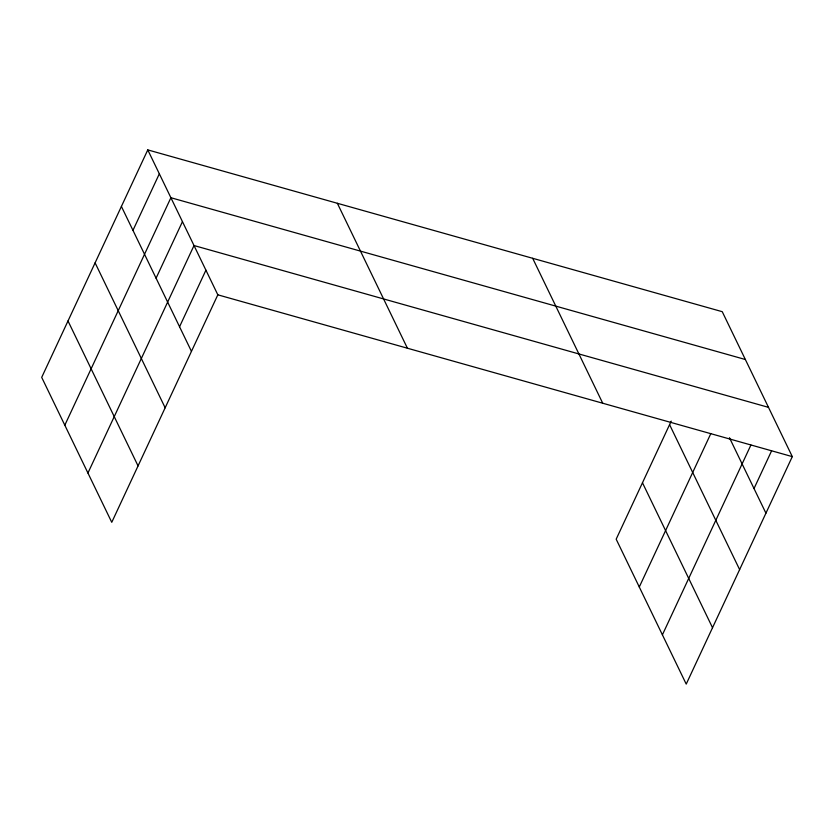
<?xml version="1.0" encoding="UTF-8"?>
<svg xmlns="http://www.w3.org/2000/svg" width="834" height="834" viewBox="0 0 834 834"><rect width="100%" height="100%" fill="white"/><g stroke="black" fill="none" stroke-linecap="round" stroke-linejoin="round"><path stroke-width="1.25" d="M147.774 149.891L41.7 377.375L111.756 522.313L217.83 294.819L147.774 149.891L722.244 311.687L792.3 456.625L686.226 684.109L616.17 539.181L671.214 421.128M132.96 230.361L159.336 173.806M64.812 425.204L170.897 197.721L745.367 359.517M156.083 278.191L182.458 221.635M87.935 473.034L194.009 245.54L768.479 407.346M179.55 326.74L205.925 270.185M639.282 587L710.776 433.701M662.404 634.83L750.902 445.054M754.019 488.547L771.596 450.84M217.83 294.819L792.3 456.625M729.448 437.714L765.925 513.181M669.577 424.652L739.622 569.591M642.472 482.771L712.528 627.7M532.676 258.3L602.721 403.229M337.353 203.287L407.409 348.216M121.41 206.446L191.455 351.375M95.107 262.856L165.153 407.784M68.002 320.965L138.058 465.904"/></g></svg>
